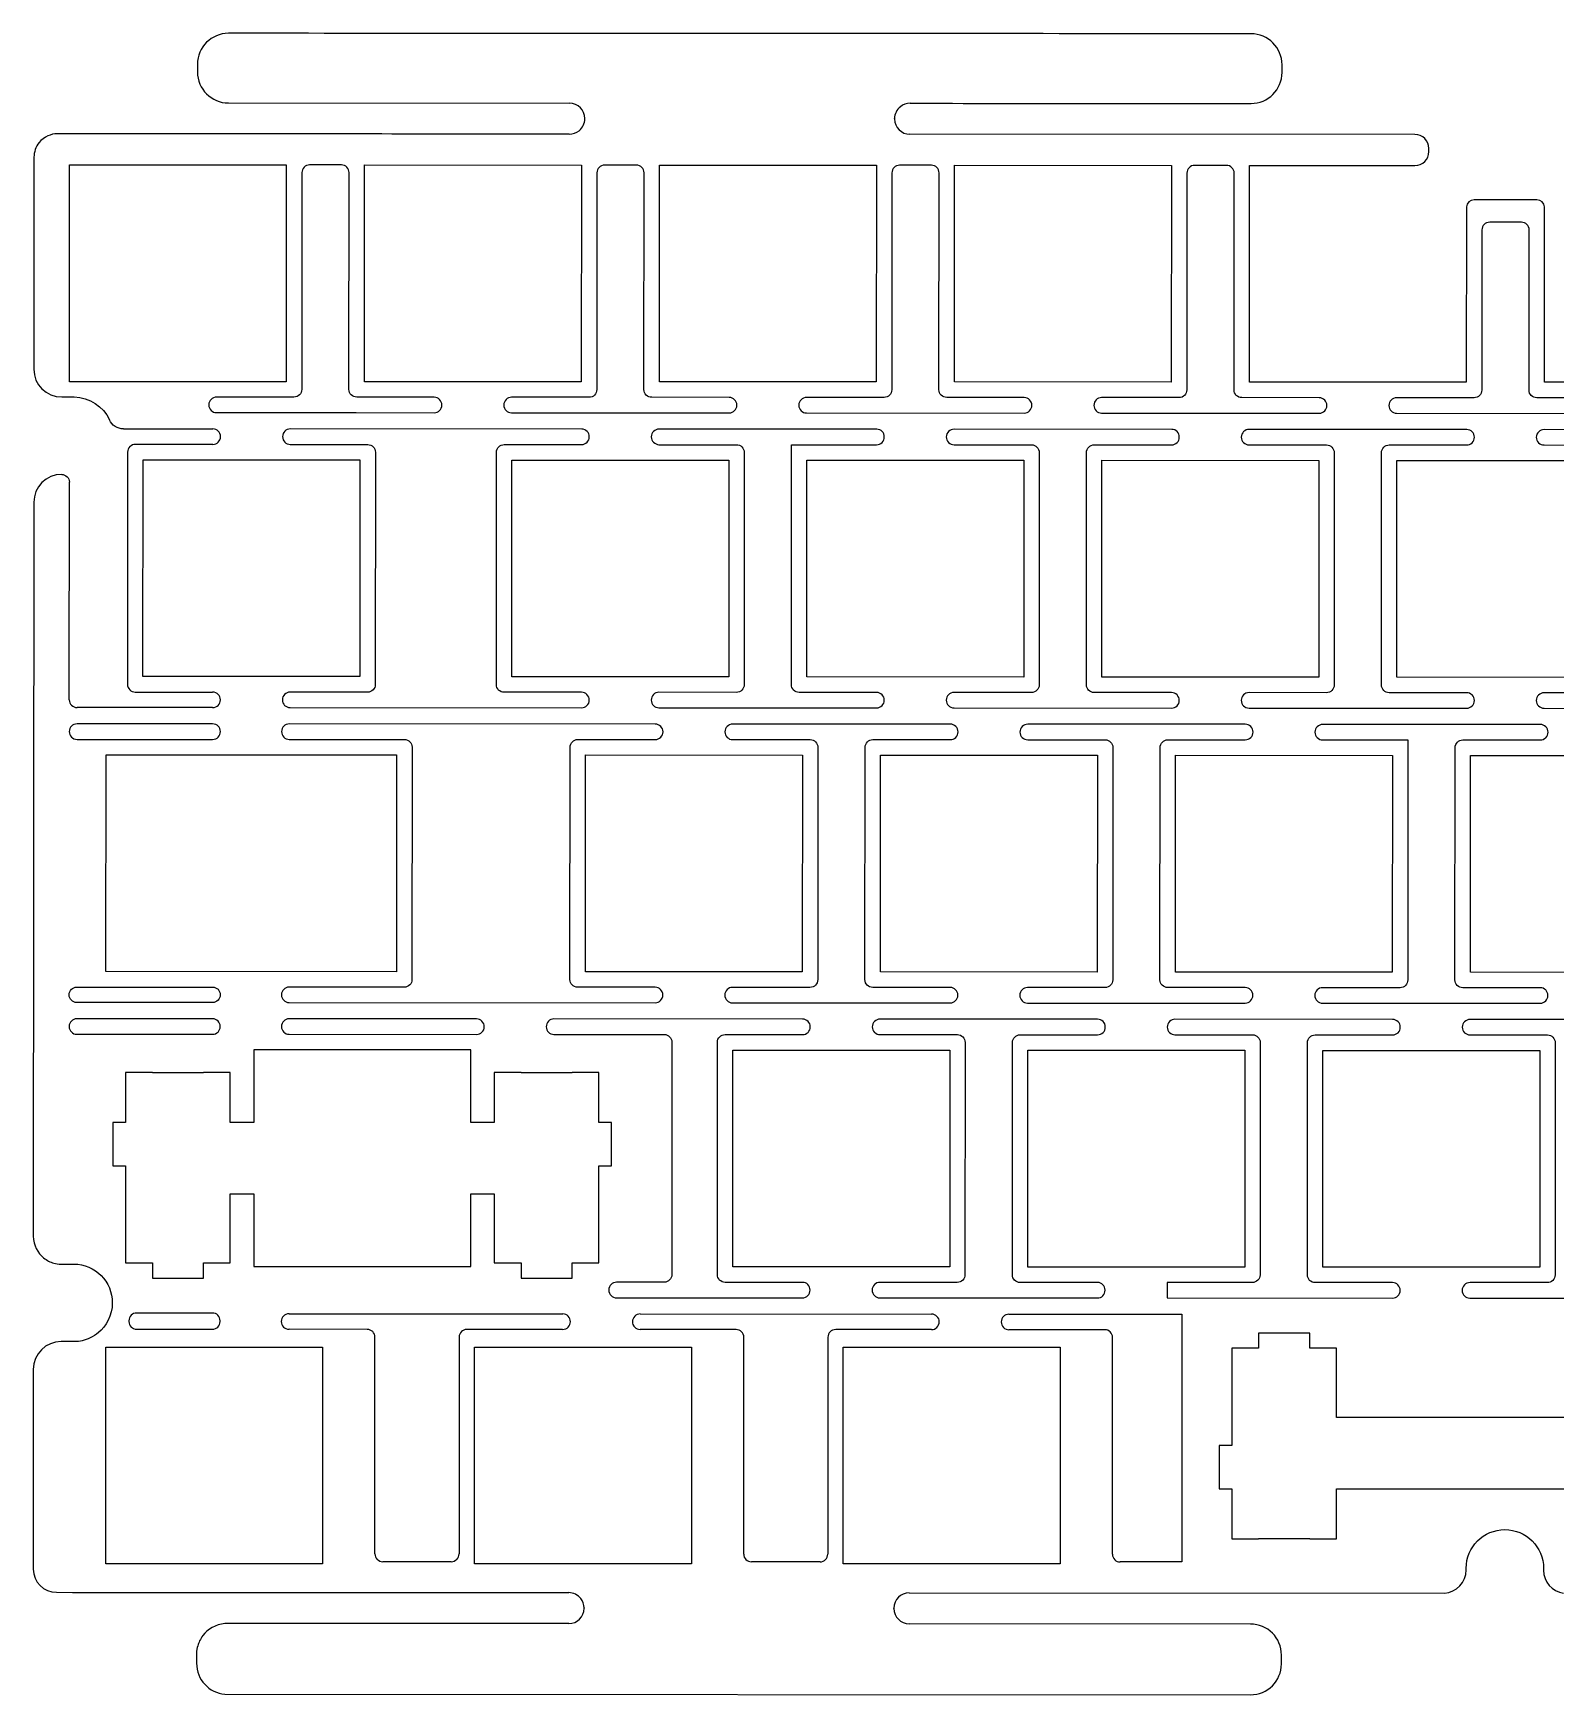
# Model space of a CAD drawing. Header units: millimetres. Extents: x -533 to 933, y 34 to 166.
# Drawn here: x -150 to -51.7, y 59.1 to 166.4 of the extents above; entities that cross this region are included whole.
import ezdxf

# ---------------------------------------------------------------- set-up
doc = ezdxf.new("R2010")
doc.units = ezdxf.units.MM
doc.header["$MEASUREMENT"] = 0
doc.layers.get('0').update_dxf_attribs({"lineweight": 0})

msp = doc.modelspace()

# ---------------------------------------------------------------- linework, layer by layer
at = {"color": 18, "lineweight": 25, "true_color": 0x000000}
for p, q in [((-137.41, 161.93), (-115.39, 161.92)), ((-94.4, 160.9), (-94.4, 160.92)), ((-60.8, 159.89), (-93.41, 159.91)), ((-59.9, 158.79), (-59.9, 158.99)), ((-149.97, 158.44), (-149.98, 144.74)), ((-147.68, 157.93), (-133.68, 157.93)), ((-147.68, 143.93), (-147.68, 157.93)), ((-133.68, 157.93), (-133.68, 143.93)), ((-71.48, 143.9), (-71.47, 157.9)), ((-71.47, 157.9), (-60.8, 157.89)), ((-52.92, 155.67), (-56.97, 155.67)), ((-57.47, 155.22), (-57.48, 143.89)), ((-52.43, 143.89), (-52.42, 155.22)), ((-133.68, 143.93), (-147.68, 143.93)), ((-57.48, 143.89), (-71.48, 143.9)), ((-38.43, 143.88), (-52.43, 143.89)), ((-144.19, 140.88), (-138.42, 140.88)), ((-138.42, 139.88), (-143.42, 139.88)), ((-143.92, 139.38), (-143.93, 124.38)), ((-147.69, 123.38), (-147.68, 137.44)), ((-149.98, 136.14), (-150.01, 88.74)), ((-143.43, 123.88), (-138.43, 123.88)), ((-138.43, 122.88), (-147.19, 122.88)), ((-145.32, 105.83), (-145.31, 119.83)), ((-126.55, 119.82), (-126.56, 105.82)), ((-126.56, 105.82), (-145.32, 105.83)), ((-135.77, 100.78), (-135.77, 96.08)), ((-121.77, 100.78), (-135.77, 100.78)), ((-121.77, 96.08), (-121.77, 100.78)), ((-142.32, 99.31), (-144.05, 99.31)), ((-144.05, 99.31), (-144.05, 96.08)), ((-142.32, 99.31), (-139.02, 99.31)), ((-137.3, 99.31), (-139.02, 99.31)), ((-137.3, 96.08), (-137.3, 99.31)), ((-118.52, 99.31), (-120.25, 99.31)), ((-120.25, 99.31), (-120.25, 96.08)), ((-118.52, 99.31), (-115.22, 99.31)), ((-113.5, 99.31), (-115.22, 99.31)), ((-113.5, 96.08), (-113.5, 99.31)), ((-144.05, 96.08), (-144.87, 96.08)), ((-144.87, 96.08), (-144.87, 93.28)), ((-135.77, 96.08), (-137.3, 96.08)), ((-120.25, 96.08), (-121.77, 96.08)), ((-112.67, 96.08), (-113.5, 96.08)), ((-112.67, 93.28), (-112.67, 96.08)), ((-144.87, 93.28), (-144.05, 93.28)), ((-144.05, 93.28), (-144.05, 87.01)), ((-113.5, 87.01), (-113.5, 93.28)), ((-113.5, 93.28), (-112.67, 93.28)), ((-137.3, 87.01), (-137.3, 91.48)), ((-137.3, 91.48), (-135.77, 91.48)), ((-135.77, 91.48), (-135.77, 86.78)), ((-121.77, 86.78), (-121.77, 91.48)), ((-121.77, 91.48), (-120.25, 91.48)), ((-120.25, 91.48), (-120.25, 87.01)), ((-144.05, 87.01), (-142.32, 87.01)), ((-142.32, 87.01), (-142.32, 86.03)), ((-139.02, 86.03), (-139.02, 87.01)), ((-139.02, 87.01), (-137.3, 87.01)), ((-120.25, 87.01), (-118.52, 87.01)), ((-118.52, 87.01), (-118.52, 86.03)), ((-115.22, 86.03), (-115.22, 87.01)), ((-115.22, 87.01), (-113.5, 87.01)), ((-142.32, 86.03), (-139.02, 86.03)), ((-135.77, 86.78), (-121.77, 86.78)), ((-118.52, 86.03), (-115.22, 86.03)), ((-133.5, 83.73), (-115.82, 83.72)), ((-110.82, 83.72), (-92.01, 83.71)), ((-87.01, 83.7), (-75.84, 83.7)), ((-134, 83.23), (-134, 83.23)), ((-128.45, 82.72), (-133.5, 82.73)), ((-120.57, 82.72), (-122.02, 82.72)), ((-104.63, 82.71), (-108.46, 82.71)), ((-96.76, 82.71), (-98.2, 82.71)), ((-80.82, 82.7), (-84.65, 82.7)), ((-75.84, 83.7), (-75.85, 67.7)), ((-75.84, 83.2), (-75.85, 68.2)), ((-145.33, 81.58), (-131.33, 81.58)), ((-145.33, 67.58), (-145.33, 81.58)), ((-131.33, 81.58), (-131.33, 67.58)), ((-127.95, 68.22), (-127.95, 82.22)), ((-122.52, 82.22), (-122.52, 68.22)), ((-121.52, 81.58), (-107.52, 81.58)), ((-121.52, 67.58), (-121.52, 81.58)), ((-107.52, 81.58), (-107.52, 67.58)), ((-104.14, 68.21), (-104.13, 82.21)), ((-98.7, 82.21), (-98.71, 68.21)), ((-97.71, 81.58), (-83.71, 81.58)), ((-97.71, 67.58), (-97.71, 81.58)), ((-83.71, 81.58), (-83.71, 67.58)), ((-80.33, 68.2), (-80.32, 82.2)), ((-67.58, 82.48), (-70.89, 82.48)), ((-70.89, 82.48), (-70.89, 81.5)), ((-67.58, 81.5), (-67.58, 82.48)), ((-70.89, 81.5), (-72.61, 81.5)), ((-72.61, 81.5), (-72.61, 75.23)), ((-65.86, 81.5), (-67.58, 81.5)), ((-65.86, 77.03), (-65.86, 81.5)), ((-150.01, 80.14), (-150.02, 67.23)), ((-26.24, 77.03), (-65.86, 77.03)), ((-72.61, 75.23), (-73.43, 75.23)), ((-73.43, 75.23), (-73.43, 72.43)), ((-73.43, 72.43), (-72.61, 72.43)), ((-72.61, 72.43), (-72.61, 69.2)), ((-65.86, 69.2), (-65.86, 72.43)), ((-65.86, 72.43), (-26.24, 72.43)), ((-72.61, 69.2), (-70.89, 69.2)), ((-67.58, 69.2), (-70.89, 69.2)), ((-67.58, 69.2), (-65.86, 69.2)), ((-123.02, 67.72), (-127.45, 67.72)), ((-99.21, 67.71), (-103.64, 67.71)), ((-75.85, 67.7), (-79.83, 67.7)), ((-131.33, 67.58), (-145.33, 67.58)), ((-107.52, 67.58), (-121.52, 67.58)), ((-83.71, 67.58), (-97.71, 67.58)), ((-93.45, 65.71), (-58.89, 65.69)), ((-114.44, 64.73), (-114.44, 64.71)), ((-94.44, 64.7), (-94.44, 64.72)), ((-115.43, 63.72), (-137.64, 63.72)), ((-71.42, 63.69), (-93.45, 63.71)), ((-137.64, 59.16), (-71.42, 59.12))]:
    msp.add_line(p, q, dxfattribs=at)
for points in [[(-114.63, 143.92), (-128.63, 143.93), (-128.62, 157.93), (-114.62, 157.92)], [(-109.57, 157.92), (-95.57, 157.91), (-95.58, 143.91), (-109.58, 143.92)], [(-76.52, 157.9), (-76.53, 143.9), (-90.53, 143.91), (-90.52, 157.91)], [(-142.92, 138.88), (-128.92, 138.88), (-128.93, 124.88), (-142.93, 124.88)], [(-119.11, 138.87), (-105.11, 138.86), (-105.11, 124.86), (-119.11, 124.87)], [(-100.06, 124.86), (-100.06, 138.86), (-86.06, 138.85), (-86.06, 124.85)], [(-81.01, 138.85), (-67.01, 138.84), (-67.01, 124.84), (-81.01, 124.85)], [(-61.96, 138.84), (-47.96, 138.83), (-47.96, 124.83), (-61.96, 124.84)], [(-100.36, 105.81), (-114.36, 105.82), (-114.35, 119.82), (-100.35, 119.81)], [(-81.3, 119.8), (-81.31, 105.8), (-95.31, 105.81), (-95.3, 119.81)], [(-62.25, 119.79), (-62.26, 105.79), (-76.26, 105.8), (-76.25, 119.8)], [(-43.2, 119.78), (-43.21, 105.78), (-57.21, 105.79), (-57.2, 119.79)], [(-104.84, 100.76), (-90.84, 100.76), (-90.84, 86.76), (-104.84, 86.76)], [(-71.79, 86.75), (-85.79, 86.75), (-85.79, 100.75), (-71.79, 100.75)], [(-66.74, 86.74), (-66.74, 100.74), (-52.74, 100.74), (-52.74, 86.74)]]:
    msp.add_lwpolyline(points, close=True, dxfattribs=at)
for points, knots in [([(-93.4, 161.91), (-86.06, 161.9), (-78.72, 161.9), (-71.38, 161.9), (-70.28, 161.9), (-69.38, 162.79), (-69.38, 163.9), (-69.38, 164.06), (-69.38, 164.23), (-69.38, 164.4), (-69.38, 165.5), (-70.27, 166.4), (-71.38, 166.4), (-93.39, 166.41), (-115.4, 166.42), (-137.41, 166.43), (-138.51, 166.43), (-139.41, 165.54), (-139.41, 164.43), (-139.41, 164.27), (-139.41, 164.1), (-139.41, 163.93), (-139.41, 162.83), (-138.51, 161.93), (-137.41, 161.93)], [0, 0, 0, 0, 1, 1, 1, 2, 2, 2, 3, 3, 3, 4, 4, 4, 5, 5, 5, 6, 6, 6, 7, 7, 7, 8, 8, 8, 8]), ([(-93.4, 161.91), (-93.63, 161.91), (-93.85, 161.83), (-94.02, 161.69), (-94.25, 161.51), (-94.4, 161.21), (-94.4, 160.92)], [0, 0, 0, 0, 1, 1, 1, 2, 2, 2, 2]), ([(-115.4, 159.92), (-122.71, 159.92), (-130.03, 159.93), (-136.06, 159.93), (-136.72, 159.93), (-137.36, 159.93), (-138.09, 159.93), (-138.18, 159.93), (-138.27, 159.93), (-138.36, 159.93), (-138.48, 159.93), (-138.52, 159.93), (-138.59, 159.93), (-140.22, 159.93), (-142.28, 159.93), (-144.08, 159.93), (-145.17, 159.93), (-146.15, 159.93), (-146.89, 159.93), (-147.2, 159.93), (-147.46, 159.93), (-147.82, 159.93), (-148.02, 159.93), (-148.24, 159.93), (-148.47, 159.94), (-148.84, 159.94), (-149.33, 159.75), (-149.64, 159.38), (-149.86, 159.1), (-149.97, 158.74), (-149.97, 158.44)], [0, 0, 0, 0, 1, 1, 1, 2, 2, 2, 3, 3, 3, 4, 4, 4, 5, 5, 5, 6, 6, 6, 7, 7, 7, 8, 8, 8, 9, 9, 9, 10, 10, 10, 10]), ([(-115.4, 159.92), (-115.17, 159.92), (-114.95, 160), (-114.77, 160.14), (-114.54, 160.32), (-114.4, 160.62), (-114.4, 160.92)], [0, 0, 0, 0, 1, 1, 1, 2, 2, 2, 2]), ([(-129.63, 143.43), (-129.63, 143.15), (-129.4, 142.93), (-129.13, 142.93), (-129.13, 142.93), (-124.13, 142.92), (-124.13, 142.92), (-123.85, 142.92), (-123.63, 142.7), (-123.63, 142.42), (-123.63, 142.15), (-123.85, 141.92), (-124.13, 141.92), (-124.13, 141.92), (-129.17, 141.93), (-129.17, 141.93), (-129.17, 141.93), (-138.18, 141.93), (-138.18, 141.93), (-138.46, 141.93), (-138.68, 142.15), (-138.68, 142.43), (-138.68, 142.43), (-138.68, 142.43), (-138.68, 142.43), (-138.68, 142.71), (-138.45, 142.93), (-138.18, 142.93), (-138.18, 142.93), (-133.18, 142.93), (-133.18, 142.93), (-132.9, 142.93), (-132.68, 143.15), (-132.68, 143.43), (-132.68, 143.43), (-132.67, 157.43), (-132.67, 157.43), (-132.67, 157.7), (-132.45, 157.93), (-132.17, 157.93), (-132.17, 157.93), (-130.12, 157.93), (-130.12, 157.93), (-130.12, 157.93), (-130.12, 157.93), (-130.12, 157.93), (-129.84, 157.93), (-129.62, 157.7), (-129.62, 157.43), (-129.62, 157.43), (-129.63, 143.43), (-129.63, 143.43)], [0, 0, 0, 0, 1, 1, 1, 2, 2, 2, 3, 3, 3, 4, 4, 4, 5, 5, 5, 6, 6, 6, 7, 7, 7, 8, 8, 8, 9, 9, 9, 10, 10, 10, 11, 11, 11, 12, 12, 12, 13, 13, 13, 14, 14, 14, 15, 15, 15, 16, 16, 16, 17, 17, 17, 17]), ([(-110.58, 143.42), (-110.58, 143.14), (-110.35, 142.92), (-110.08, 142.92), (-110.08, 142.92), (-105.08, 142.91), (-105.08, 142.91), (-104.8, 142.91), (-104.58, 142.69), (-104.58, 142.41), (-104.58, 142.14), (-104.8, 141.91), (-105.08, 141.91), (-105.08, 141.91), (-119.13, 141.92), (-119.13, 141.92), (-119.41, 141.92), (-119.63, 142.14), (-119.63, 142.42), (-119.63, 142.7), (-119.4, 142.92), (-119.13, 142.92), (-119.13, 142.92), (-114.13, 142.92), (-114.13, 142.92), (-113.85, 142.92), (-113.63, 143.14), (-113.63, 143.42), (-113.63, 143.42), (-113.62, 157.42), (-113.62, 157.42), (-113.62, 157.69), (-113.4, 157.92), (-113.12, 157.92), (-113.12, 157.92), (-111.07, 157.92), (-111.07, 157.92), (-111.07, 157.92), (-111.07, 157.92), (-111.07, 157.92), (-110.79, 157.92), (-110.57, 157.69), (-110.57, 157.42), (-110.57, 157.42), (-110.58, 143.42), (-110.58, 143.42)], [0, 0, 0, 0, 1, 1, 1, 2, 2, 2, 3, 3, 3, 4, 4, 4, 5, 5, 5, 6, 6, 6, 7, 7, 7, 8, 8, 8, 9, 9, 9, 10, 10, 10, 11, 11, 11, 12, 12, 12, 13, 13, 13, 14, 14, 14, 15, 15, 15, 15]), ([(-91.53, 143.41), (-91.53, 143.13), (-91.3, 142.91), (-91.03, 142.91), (-91.03, 142.91), (-86.03, 142.9), (-86.03, 142.9), (-85.75, 142.9), (-85.53, 142.68), (-85.53, 142.4), (-85.53, 142.13), (-85.75, 141.9), (-86.03, 141.9), (-86.03, 141.9), (-100.08, 141.91), (-100.08, 141.91), (-100.36, 141.91), (-100.58, 142.13), (-100.58, 142.41), (-100.58, 142.69), (-100.35, 142.91), (-100.08, 142.91), (-100.08, 142.91), (-95.08, 142.91), (-95.08, 142.91), (-94.8, 142.91), (-94.58, 143.13), (-94.58, 143.41), (-94.58, 143.41), (-94.57, 157.41), (-94.57, 157.41), (-94.57, 157.68), (-94.35, 157.91), (-94.07, 157.91), (-94.07, 157.91), (-92.02, 157.91), (-92.02, 157.91), (-92.02, 157.91), (-92.02, 157.91), (-92.02, 157.91), (-91.74, 157.91), (-91.52, 157.68), (-91.52, 157.41), (-91.52, 157.41), (-91.53, 143.41), (-91.53, 143.41)], [0, 0, 0, 0, 1, 1, 1, 2, 2, 2, 3, 3, 3, 4, 4, 4, 5, 5, 5, 6, 6, 6, 7, 7, 7, 8, 8, 8, 9, 9, 9, 10, 10, 10, 11, 11, 11, 12, 12, 12, 13, 13, 13, 14, 14, 14, 15, 15, 15, 15]), ([(-72.48, 143.4), (-72.48, 143.12), (-72.25, 142.9), (-71.98, 142.9), (-71.98, 142.9), (-66.98, 142.89), (-66.98, 142.89), (-66.7, 142.89), (-66.48, 142.67), (-66.48, 142.39), (-66.48, 142.12), (-66.7, 141.89), (-66.98, 141.89), (-66.98, 141.89), (-72.03, 141.9), (-72.03, 141.9), (-72.03, 141.9), (-81.03, 141.9), (-81.03, 141.9), (-81.31, 141.9), (-81.53, 142.13), (-81.53, 142.4), (-81.53, 142.4), (-81.53, 142.4), (-81.53, 142.4), (-81.53, 142.68), (-81.3, 142.9), (-81.03, 142.9), (-81.03, 142.9), (-76.03, 142.9), (-76.03, 142.9), (-75.75, 142.9), (-75.53, 143.12), (-75.53, 143.4), (-75.53, 143.4), (-75.52, 157.4), (-75.52, 157.4), (-75.52, 157.67), (-75.3, 157.9), (-75.02, 157.9), (-75.02, 157.9), (-72.97, 157.9), (-72.97, 157.9), (-72.97, 157.9), (-72.97, 157.9), (-72.97, 157.9), (-72.69, 157.9), (-72.47, 157.67), (-72.47, 157.4), (-72.47, 157.4), (-72.48, 143.4), (-72.48, 143.4)], [0, 0, 0, 0, 1, 1, 1, 2, 2, 2, 3, 3, 3, 4, 4, 4, 5, 5, 5, 6, 6, 6, 7, 7, 7, 8, 8, 8, 9, 9, 9, 10, 10, 10, 11, 11, 11, 12, 12, 12, 13, 13, 13, 14, 14, 14, 15, 15, 15, 16, 16, 16, 17, 17, 17, 17]), ([(-53.43, 143.39), (-53.43, 143.11), (-53.2, 142.89), (-52.93, 142.89), (-52.93, 142.89), (-47.93, 142.88), (-47.93, 142.88), (-47.65, 142.88), (-47.43, 142.66), (-47.43, 142.38), (-47.43, 142.11), (-47.65, 141.88), (-47.93, 141.88), (-47.93, 141.88), (-61.98, 141.89), (-61.98, 141.89), (-62.26, 141.89), (-62.48, 142.12), (-62.48, 142.39), (-62.48, 142.67), (-62.25, 142.89), (-61.98, 142.89), (-61.98, 142.89), (-56.98, 142.89), (-56.98, 142.89), (-56.7, 142.89), (-56.48, 143.11), (-56.48, 143.39), (-56.48, 143.39), (-56.47, 153.73), (-56.47, 153.73), (-56.47, 154.01), (-56.25, 154.23), (-55.97, 154.23), (-55.97, 154.23), (-53.92, 154.23), (-53.92, 154.23), (-53.65, 154.23), (-53.42, 154.01), (-53.42, 153.73), (-53.42, 153.73), (-53.43, 143.39), (-53.43, 143.39)], [0, 0, 0, 0, 1, 1, 1, 2, 2, 2, 3, 3, 3, 4, 4, 4, 5, 5, 5, 6, 6, 6, 7, 7, 7, 8, 8, 8, 9, 9, 9, 10, 10, 10, 11, 11, 11, 12, 12, 12, 13, 13, 13, 14, 14, 14, 14]), ([(-149.98, 144.74), (-149.98, 143.74), (-149.17, 142.94), (-148.18, 142.94), (-147.91, 142.94), (-147.64, 142.94), (-147.38, 142.94), (-146.38, 142.93), (-145.5, 142.34), (-145.1, 141.47)], [0, 0, 0, 0, 1, 1, 1, 2, 2, 2, 3, 3, 3, 3]), ([(-144.19, 140.88), (-144.38, 140.88), (-144.57, 140.94), (-144.73, 141.04), (-144.89, 141.15), (-145.02, 141.3), (-145.1, 141.47)], [0, 0, 0, 0, 1, 1, 1, 2, 2, 2, 2]), ([(-138.42, 139.88), (-138.14, 139.88), (-137.92, 140.1), (-137.92, 140.38), (-137.92, 140.66), (-138.14, 140.88), (-138.42, 140.88)], [0, 0, 0, 0, 1, 1, 1, 2, 2, 2, 2]), ([(-128.43, 123.88), (-128.15, 123.87), (-127.93, 124.1), (-127.93, 124.37), (-127.93, 124.37), (-127.92, 139.37), (-127.92, 139.37), (-127.92, 139.65), (-128.14, 139.87), (-128.42, 139.87), (-128.42, 139.87), (-133.42, 139.88), (-133.42, 139.88), (-133.42, 139.88), (-133.42, 139.88), (-133.42, 139.88), (-133.69, 139.88), (-133.92, 140.1), (-133.92, 140.38), (-133.92, 140.65), (-133.69, 140.88), (-133.42, 140.88), (-133.42, 140.88), (-114.6, 140.87), (-114.6, 140.87), (-114.33, 140.87), (-114.1, 140.64), (-114.11, 140.37), (-114.11, 140.09), (-114.33, 139.87), (-114.61, 139.87), (-114.61, 139.87), (-119.6, 139.87), (-119.6, 139.87), (-119.88, 139.87), (-120.11, 139.65), (-120.11, 139.37), (-120.11, 139.37), (-120.11, 124.37), (-120.11, 124.37), (-120.11, 124.09), (-119.89, 123.87), (-119.61, 123.87), (-119.61, 123.87), (-114.61, 123.87), (-114.61, 123.87), (-114.34, 123.87), (-114.11, 123.64), (-114.11, 123.37), (-114.11, 123.09), (-114.34, 122.87), (-114.61, 122.87), (-114.61, 122.87), (-133.43, 122.88), (-133.43, 122.88), (-133.7, 122.88), (-133.93, 123.1), (-133.93, 123.38), (-133.93, 123.65), (-133.7, 123.88), (-133.43, 123.88), (-133.43, 123.88), (-128.43, 123.88), (-128.43, 123.88)], [0, 0, 0, 0, 1, 1, 1, 2, 2, 2, 3, 3, 3, 4, 4, 4, 5, 5, 5, 6, 6, 6, 7, 7, 7, 8, 8, 8, 9, 9, 9, 10, 10, 10, 11, 11, 11, 12, 12, 12, 13, 13, 13, 14, 14, 14, 15, 15, 15, 16, 16, 16, 17, 17, 17, 18, 18, 18, 19, 19, 19, 20, 20, 20, 21, 21, 21, 21]), ([(-104.61, 123.86), (-104.34, 123.86), (-104.11, 124.09), (-104.11, 124.36), (-104.11, 124.36), (-104.11, 139.36), (-104.11, 139.36), (-104.11, 139.64), (-104.33, 139.86), (-104.61, 139.86), (-104.61, 139.86), (-109.61, 139.86), (-109.61, 139.86), (-109.88, 139.87), (-110.11, 140.09), (-110.11, 140.37), (-110.1, 140.64), (-109.88, 140.87), (-109.6, 140.86), (-109.6, 140.86), (-95.55, 140.86), (-95.55, 140.86), (-95.55, 140.86), (-95.55, 140.86), (-95.55, 140.86), (-95.28, 140.86), (-95.05, 140.63), (-95.06, 140.36), (-95.06, 140.08), (-95.28, 139.86), (-95.56, 139.86), (-95.56, 139.86), (-101.05, 139.86), (-101.05, 139.86), (-101.05, 139.86), (-101.06, 124.36), (-101.06, 124.36), (-101.06, 124.09), (-100.84, 123.86), (-100.56, 123.86), (-100.56, 123.86), (-95.56, 123.86), (-95.56, 123.86), (-95.29, 123.86), (-95.06, 123.63), (-95.06, 123.36), (-95.06, 123.08), (-95.29, 122.86), (-95.56, 122.86), (-95.56, 122.86), (-109.61, 122.87), (-109.61, 122.87), (-109.89, 122.87), (-110.11, 123.09), (-110.11, 123.37), (-110.11, 123.64), (-109.89, 123.87), (-109.61, 123.87), (-109.61, 123.87), (-104.61, 123.86), (-104.61, 123.86)], [0, 0, 0, 0, 1, 1, 1, 2, 2, 2, 3, 3, 3, 4, 4, 4, 5, 5, 5, 6, 6, 6, 7, 7, 7, 8, 8, 8, 9, 9, 9, 10, 10, 10, 11, 11, 11, 12, 12, 12, 13, 13, 13, 14, 14, 14, 15, 15, 15, 16, 16, 16, 17, 17, 17, 18, 18, 18, 19, 19, 19, 20, 20, 20, 20]), ([(-82.01, 124.35), (-82.01, 124.08), (-81.79, 123.85), (-81.51, 123.85), (-81.51, 123.85), (-76.51, 123.85), (-76.51, 123.85), (-76.24, 123.85), (-76.01, 123.62), (-76.01, 123.35), (-76.01, 123.07), (-76.24, 122.85), (-76.51, 122.85), (-76.51, 122.85), (-90.56, 122.86), (-90.56, 122.86), (-90.56, 122.86), (-90.56, 122.86), (-90.56, 122.86), (-90.84, 122.86), (-91.06, 123.08), (-91.06, 123.36), (-91.06, 123.63), (-90.84, 123.86), (-90.56, 123.86), (-90.56, 123.86), (-85.56, 123.85), (-85.56, 123.85), (-85.29, 123.85), (-85.06, 124.08), (-85.06, 124.35), (-85.06, 124.35), (-85.06, 139.35), (-85.06, 139.35), (-85.06, 139.63), (-85.28, 139.85), (-85.56, 139.85), (-85.56, 139.85), (-90.56, 139.86), (-90.56, 139.86), (-90.56, 139.86), (-90.56, 139.86), (-90.56, 139.86), (-90.83, 139.86), (-91.06, 140.08), (-91.06, 140.36), (-91.05, 140.63), (-90.83, 140.86), (-90.55, 140.86), (-90.55, 140.86), (-76.5, 140.85), (-76.5, 140.85), (-76.23, 140.85), (-76, 140.62), (-76.01, 140.35), (-76.01, 140.07), (-76.23, 139.85), (-76.51, 139.85), (-76.51, 139.85), (-81.5, 139.85), (-81.5, 139.85), (-81.78, 139.85), (-82.01, 139.63), (-82.01, 139.35), (-82.01, 139.35), (-82.01, 124.35), (-82.01, 124.35)], [0, 0, 0, 0, 1, 1, 1, 2, 2, 2, 3, 3, 3, 4, 4, 4, 5, 5, 5, 6, 6, 6, 7, 7, 7, 8, 8, 8, 9, 9, 9, 10, 10, 10, 11, 11, 11, 12, 12, 12, 13, 13, 13, 14, 14, 14, 15, 15, 15, 16, 16, 16, 17, 17, 17, 18, 18, 18, 19, 19, 19, 20, 20, 20, 21, 21, 21, 22, 22, 22, 22]), ([(-66.51, 123.84), (-66.24, 123.84), (-66.01, 124.07), (-66.01, 124.34), (-66.01, 124.34), (-66.01, 139.34), (-66.01, 139.34), (-66.01, 139.62), (-66.23, 139.84), (-66.51, 139.84), (-66.51, 139.84), (-71.51, 139.85), (-71.51, 139.85), (-71.78, 139.85), (-72.01, 140.07), (-72.01, 140.35), (-72, 140.62), (-71.78, 140.85), (-71.5, 140.85), (-71.5, 140.85), (-57.45, 140.84), (-57.45, 140.84), (-57.18, 140.84), (-56.95, 140.61), (-56.96, 140.34), (-56.96, 140.06), (-57.18, 139.84), (-57.46, 139.84), (-57.46, 139.84), (-62.45, 139.84), (-62.45, 139.84), (-62.73, 139.84), (-62.96, 139.62), (-62.96, 139.34), (-62.96, 139.34), (-62.96, 124.34), (-62.96, 124.34), (-62.96, 124.07), (-62.74, 123.84), (-62.46, 123.84), (-62.46, 123.84), (-57.46, 123.84), (-57.46, 123.84), (-57.19, 123.84), (-56.96, 123.62), (-56.96, 123.34), (-56.96, 123.06), (-57.19, 122.84), (-57.46, 122.84), (-57.46, 122.84), (-71.51, 122.85), (-71.51, 122.85), (-71.79, 122.85), (-72.01, 123.07), (-72.01, 123.35), (-72.01, 123.62), (-71.79, 123.85), (-71.51, 123.85), (-71.51, 123.85), (-66.51, 123.84), (-66.51, 123.84)], [0, 0, 0, 0, 1, 1, 1, 2, 2, 2, 3, 3, 3, 4, 4, 4, 5, 5, 5, 6, 6, 6, 7, 7, 7, 8, 8, 8, 9, 9, 9, 10, 10, 10, 11, 11, 11, 12, 12, 12, 13, 13, 13, 14, 14, 14, 15, 15, 15, 16, 16, 16, 17, 17, 17, 18, 18, 18, 19, 19, 19, 20, 20, 20, 20]), ([(-43.4, 139.83), (-43.68, 139.83), (-43.9, 139.61), (-43.9, 139.33), (-43.9, 139.33), (-43.91, 124.33), (-43.91, 124.33), (-43.91, 124.06), (-43.69, 123.83), (-43.41, 123.83), (-43.41, 123.83), (-38.41, 123.83), (-38.41, 123.83), (-38.41, 123.83), (-38.41, 123.83), (-38.41, 123.83), (-38.14, 123.83), (-37.91, 123.61), (-37.91, 123.33), (-37.91, 123.05), (-38.14, 122.83), (-38.41, 122.83), (-38.41, 122.83), (-52.46, 122.84), (-52.46, 122.84), (-52.74, 122.84), (-52.96, 123.06), (-52.96, 123.34), (-52.96, 123.61), (-52.74, 123.84), (-52.46, 123.84), (-52.46, 123.84), (-47.46, 123.83), (-47.46, 123.83), (-47.19, 123.83), (-46.96, 124.06), (-46.96, 124.33), (-46.96, 124.33), (-46.96, 139.33), (-46.96, 139.33), (-46.96, 139.61), (-47.18, 139.83), (-47.46, 139.83), (-47.46, 139.83), (-52.46, 139.84), (-52.46, 139.84), (-52.73, 139.84), (-52.96, 140.06), (-52.96, 140.34), (-52.95, 140.61), (-52.73, 140.84), (-52.45, 140.84), (-52.45, 140.84), (-38.4, 140.83), (-38.4, 140.83), (-38.13, 140.83), (-37.9, 140.61), (-37.9, 140.33), (-37.91, 140.05), (-38.13, 139.83), (-38.41, 139.83), (-38.41, 139.83), (-43.4, 139.83), (-43.4, 139.83)], [0, 0, 0, 0, 1, 1, 1, 2, 2, 2, 3, 3, 3, 4, 4, 4, 5, 5, 5, 6, 6, 6, 7, 7, 7, 8, 8, 8, 9, 9, 9, 10, 10, 10, 11, 11, 11, 12, 12, 12, 13, 13, 13, 14, 14, 14, 15, 15, 15, 16, 16, 16, 17, 17, 17, 18, 18, 18, 19, 19, 19, 20, 20, 20, 21, 21, 21, 21]), ([(-148.18, 137.94), (-148.05, 137.94), (-147.92, 137.88), (-147.83, 137.79), (-147.74, 137.7), (-147.68, 137.57), (-147.68, 137.44)], [0, 0, 0, 0, 1, 1, 1, 2, 2, 2, 2]), ([(-138.43, 122.88), (-138.15, 122.88), (-137.93, 123.1), (-137.93, 123.38), (-137.93, 123.66), (-138.15, 123.88), (-138.43, 123.88)], [0, 0, 0, 0, 1, 1, 1, 2, 2, 2, 2]), ([(-147.19, 121.83), (-147.19, 121.83), (-138.43, 121.83), (-138.43, 121.83), (-138.15, 121.83), (-137.93, 121.61), (-137.93, 121.33), (-137.93, 121.05), (-138.15, 120.83), (-138.43, 120.83), (-138.43, 120.83), (-147.19, 120.83), (-147.19, 120.83), (-147.47, 120.83), (-147.69, 121.06), (-147.69, 121.33), (-147.69, 121.61), (-147.47, 121.83), (-147.19, 121.83)], [0, 0, 0, 0, 1, 1, 1, 2, 2, 2, 3, 3, 3, 4, 4, 4, 5, 5, 5, 6, 6, 6, 6]), ([(-126.06, 104.82), (-125.78, 104.82), (-125.56, 105.05), (-125.56, 105.32), (-125.56, 105.32), (-125.55, 120.32), (-125.55, 120.32), (-125.55, 120.6), (-125.78, 120.82), (-126.05, 120.82), (-126.05, 120.82), (-130.85, 120.83), (-130.85, 120.83), (-130.85, 120.83), (-133.48, 120.83), (-133.48, 120.83), (-133.76, 120.83), (-133.98, 121.05), (-133.98, 121.33), (-133.98, 121.6), (-133.76, 121.83), (-133.48, 121.83), (-133.48, 121.83), (-109.85, 121.82), (-109.85, 121.82), (-109.58, 121.81), (-109.35, 121.59), (-109.35, 121.31), (-109.35, 121.04), (-109.58, 120.81), (-109.85, 120.82), (-109.85, 120.82), (-114.35, 120.82), (-114.35, 120.82), (-114.35, 120.82), (-114.85, 120.82), (-114.85, 120.82), (-115.13, 120.82), (-115.35, 120.59), (-115.35, 120.32), (-115.35, 120.32), (-115.35, 119.82), (-115.35, 119.82), (-115.35, 119.82), (-115.36, 105.82), (-115.36, 105.82), (-115.36, 105.82), (-115.36, 105.32), (-115.36, 105.32), (-115.36, 105.04), (-115.14, 104.82), (-114.86, 104.82), (-114.86, 104.82), (-109.86, 104.82), (-109.86, 104.82), (-109.86, 104.82), (-109.86, 104.82), (-109.86, 104.82), (-109.58, 104.82), (-109.36, 104.59), (-109.36, 104.32), (-109.36, 104.04), (-109.58, 103.82), (-109.86, 103.82), (-109.86, 103.82), (-133.49, 103.83), (-133.49, 103.83), (-133.77, 103.83), (-133.99, 104.05), (-133.99, 104.33), (-133.99, 104.33), (-133.99, 104.33), (-133.99, 104.33), (-133.99, 104.6), (-133.77, 104.83), (-133.49, 104.83), (-133.49, 104.83), (-126.06, 104.82), (-126.06, 104.82)], [0, 0, 0, 0, 1, 1, 1, 2, 2, 2, 3, 3, 3, 4, 4, 4, 5, 5, 5, 6, 6, 6, 7, 7, 7, 8, 8, 8, 9, 9, 9, 10, 10, 10, 11, 11, 11, 12, 12, 12, 13, 13, 13, 14, 14, 14, 15, 15, 15, 16, 16, 16, 17, 17, 17, 18, 18, 18, 19, 19, 19, 20, 20, 20, 21, 21, 21, 22, 22, 22, 23, 23, 23, 24, 24, 24, 25, 25, 25, 26, 26, 26, 26]), ([(-96.31, 105.31), (-96.31, 105.03), (-96.09, 104.81), (-95.81, 104.81), (-95.81, 104.81), (-90.81, 104.81), (-90.81, 104.81), (-90.53, 104.81), (-90.31, 104.58), (-90.31, 104.31), (-90.31, 104.03), (-90.53, 103.81), (-90.81, 103.81), (-90.81, 103.81), (-104.86, 103.81), (-104.86, 103.81), (-105.14, 103.81), (-105.36, 104.04), (-105.36, 104.31), (-105.36, 104.59), (-105.14, 104.81), (-104.86, 104.81), (-104.86, 104.81), (-99.86, 104.81), (-99.86, 104.81), (-99.58, 104.81), (-99.36, 105.03), (-99.36, 105.31), (-99.36, 105.31), (-99.35, 120.31), (-99.35, 120.31), (-99.35, 120.59), (-99.58, 120.81), (-99.85, 120.81), (-99.85, 120.81), (-104.85, 120.81), (-104.85, 120.81), (-104.85, 120.81), (-104.85, 120.81), (-104.85, 120.81), (-105.13, 120.81), (-105.35, 121.04), (-105.35, 121.31), (-105.35, 121.59), (-105.13, 121.81), (-104.85, 121.81), (-104.85, 121.81), (-90.8, 121.81), (-90.8, 121.81), (-90.53, 121.81), (-90.3, 121.58), (-90.3, 121.31), (-90.3, 121.03), (-90.53, 120.81), (-90.8, 120.81), (-90.8, 120.81), (-95.8, 120.81), (-95.8, 120.81), (-96.08, 120.81), (-96.3, 120.58), (-96.3, 120.31), (-96.3, 120.31), (-96.31, 105.31), (-96.31, 105.31)], [0, 0, 0, 0, 1, 1, 1, 2, 2, 2, 3, 3, 3, 4, 4, 4, 5, 5, 5, 6, 6, 6, 7, 7, 7, 8, 8, 8, 9, 9, 9, 10, 10, 10, 11, 11, 11, 12, 12, 12, 13, 13, 13, 14, 14, 14, 15, 15, 15, 16, 16, 16, 17, 17, 17, 18, 18, 18, 19, 19, 19, 20, 20, 20, 21, 21, 21, 21]), ([(-77.26, 105.3), (-77.26, 105.02), (-77.04, 104.8), (-76.76, 104.8), (-76.76, 104.8), (-71.76, 104.8), (-71.76, 104.8), (-71.48, 104.8), (-71.26, 104.57), (-71.26, 104.3), (-71.26, 104.02), (-71.48, 103.8), (-71.76, 103.8), (-71.76, 103.8), (-85.81, 103.8), (-85.81, 103.8), (-86.09, 103.8), (-86.31, 104.03), (-86.31, 104.3), (-86.31, 104.58), (-86.09, 104.8), (-85.81, 104.8), (-85.81, 104.8), (-80.81, 104.8), (-80.81, 104.8), (-80.53, 104.8), (-80.31, 105.02), (-80.31, 105.3), (-80.31, 105.3), (-80.3, 120.3), (-80.3, 120.3), (-80.3, 120.58), (-80.53, 120.8), (-80.8, 120.8), (-80.8, 120.8), (-85.8, 120.8), (-85.8, 120.8), (-86.08, 120.8), (-86.3, 121.03), (-86.3, 121.3), (-86.3, 121.58), (-86.08, 121.8), (-85.8, 121.8), (-85.8, 121.8), (-71.75, 121.8), (-71.75, 121.8), (-71.48, 121.8), (-71.25, 121.57), (-71.25, 121.3), (-71.25, 121.02), (-71.48, 120.8), (-71.75, 120.8), (-71.75, 120.8), (-76.75, 120.8), (-76.75, 120.8), (-77.03, 120.8), (-77.25, 120.57), (-77.25, 120.3), (-77.25, 120.3), (-77.26, 105.3), (-77.26, 105.3)], [0, 0, 0, 0, 1, 1, 1, 2, 2, 2, 3, 3, 3, 4, 4, 4, 5, 5, 5, 6, 6, 6, 7, 7, 7, 8, 8, 8, 9, 9, 9, 10, 10, 10, 11, 11, 11, 12, 12, 12, 13, 13, 13, 14, 14, 14, 15, 15, 15, 16, 16, 16, 17, 17, 17, 18, 18, 18, 19, 19, 19, 20, 20, 20, 20]), ([(-57.7, 120.79), (-57.98, 120.79), (-58.2, 120.57), (-58.2, 120.29), (-58.2, 120.29), (-58.21, 105.29), (-58.21, 105.29), (-58.21, 105.01), (-57.99, 104.79), (-57.71, 104.79), (-57.71, 104.79), (-52.71, 104.79), (-52.71, 104.79), (-52.43, 104.79), (-52.21, 104.56), (-52.21, 104.29), (-52.21, 104.01), (-52.43, 103.79), (-52.71, 103.79), (-52.71, 103.79), (-66.76, 103.79), (-66.76, 103.79), (-67.04, 103.79), (-67.26, 104.02), (-67.26, 104.29), (-67.26, 104.57), (-67.04, 104.79), (-66.76, 104.79), (-66.76, 104.79), (-61.76, 104.79), (-61.76, 104.79), (-61.48, 104.79), (-61.26, 105.02), (-61.26, 105.29), (-61.26, 105.29), (-61.25, 120.79), (-61.25, 120.79), (-61.25, 120.79), (-66.75, 120.79), (-66.75, 120.79), (-67.03, 120.79), (-67.25, 121.02), (-67.25, 121.29), (-67.25, 121.57), (-67.03, 121.79), (-66.75, 121.79), (-66.75, 121.79), (-52.7, 121.79), (-52.7, 121.79), (-52.43, 121.79), (-52.2, 121.56), (-52.2, 121.29), (-52.2, 121.01), (-52.43, 120.79), (-52.7, 120.79), (-52.7, 120.79), (-57.7, 120.79), (-57.7, 120.79)], [0, 0, 0, 0, 1, 1, 1, 2, 2, 2, 3, 3, 3, 4, 4, 4, 5, 5, 5, 6, 6, 6, 7, 7, 7, 8, 8, 8, 9, 9, 9, 10, 10, 10, 11, 11, 11, 12, 12, 12, 13, 13, 13, 14, 14, 14, 15, 15, 15, 16, 16, 16, 17, 17, 17, 18, 18, 18, 19, 19, 19, 19]), ([(-145.31, 119.83), (-143.4, 119.83), (-141.5, 119.83), (-139.6, 119.83), (-139.59, 119.83), (-139.58, 119.83), (-139.57, 119.83), (-139.57, 119.83), (-139.56, 119.83), (-139.55, 119.83), (-135.55, 119.83), (-131.55, 119.83), (-127.55, 119.82), (-127.22, 119.82), (-126.88, 119.82), (-126.55, 119.82)], [0, 0, 0, 0, 1, 1, 1, 2, 2, 2, 3, 3, 3, 4, 4, 4, 5, 5, 5, 5]), ([(-147.2, 104.83), (-147.47, 104.83), (-147.7, 104.61), (-147.7, 104.33), (-147.7, 104.06), (-147.47, 103.83), (-147.2, 103.83), (-147.2, 103.83), (-138.44, 103.83), (-138.44, 103.83), (-138.16, 103.83), (-137.94, 104.05), (-137.94, 104.33), (-137.94, 104.61), (-138.16, 104.83), (-138.44, 104.83), (-138.44, 104.83), (-147.2, 104.83), (-147.2, 104.83)], [0, 0, 0, 0, 1, 1, 1, 2, 2, 2, 3, 3, 3, 4, 4, 4, 5, 5, 5, 6, 6, 6, 6]), ([(-147.2, 102.78), (-147.2, 102.78), (-138.44, 102.78), (-138.44, 102.78), (-138.16, 102.78), (-137.94, 102.56), (-137.94, 102.28), (-137.94, 102), (-138.16, 101.78), (-138.44, 101.78), (-138.44, 101.78), (-147.2, 101.78), (-147.2, 101.78), (-147.48, 101.78), (-147.7, 102.01), (-147.7, 102.28), (-147.7, 102.56), (-147.47, 102.78), (-147.2, 102.78)], [0, 0, 0, 0, 1, 1, 1, 2, 2, 2, 3, 3, 3, 4, 4, 4, 5, 5, 5, 6, 6, 6, 6]), ([(-121.39, 101.77), (-121.39, 101.77), (-133.49, 101.78), (-133.49, 101.78), (-133.77, 101.78), (-133.99, 102), (-133.99, 102.28), (-133.99, 102.55), (-133.77, 102.78), (-133.49, 102.78), (-133.49, 102.78), (-121.39, 102.77), (-121.39, 102.77), (-121.12, 102.77), (-120.89, 102.55), (-120.89, 102.27), (-120.89, 101.99), (-121.12, 101.77), (-121.39, 101.77)], [0, 0, 0, 0, 1, 1, 1, 2, 2, 2, 3, 3, 3, 4, 4, 4, 5, 5, 5, 6, 6, 6, 6]), ([(-109.28, 85.77), (-109, 85.77), (-108.78, 85.99), (-108.78, 86.27), (-108.78, 86.27), (-108.78, 101.27), (-108.78, 101.27), (-108.78, 101.55), (-109, 101.77), (-109.28, 101.77), (-109.28, 101.77), (-116.39, 101.77), (-116.39, 101.77), (-116.39, 101.77), (-116.39, 101.77), (-116.39, 101.77), (-116.67, 101.77), (-116.89, 101.99), (-116.89, 102.27), (-116.89, 102.55), (-116.67, 102.77), (-116.39, 102.77), (-116.39, 102.77), (-100.34, 102.76), (-100.34, 102.76), (-100.06, 102.76), (-99.84, 102.54), (-99.84, 102.26), (-99.84, 101.98), (-100.06, 101.76), (-100.34, 101.76), (-100.34, 101.76), (-105.34, 101.76), (-105.34, 101.76), (-105.61, 101.76), (-105.84, 101.54), (-105.84, 101.26), (-105.84, 101.26), (-105.84, 86.26), (-105.84, 86.26), (-105.84, 85.99), (-105.62, 85.76), (-105.34, 85.76), (-105.34, 85.76), (-100.34, 85.76), (-100.34, 85.76), (-100.07, 85.76), (-99.85, 85.54), (-99.85, 85.26), (-99.85, 84.98), (-100.07, 84.76), (-100.35, 84.76), (-100.35, 84.76), (-112.3, 84.77), (-112.3, 84.77), (-112.3, 84.77), (-112.3, 84.76), (-112.3, 84.76), (-112.3, 84.76), (-112.35, 84.76), (-112.35, 84.76), (-112.62, 84.76), (-112.85, 84.99), (-112.85, 85.26), (-112.85, 85.26), (-112.85, 85.27), (-112.85, 85.27), (-112.85, 85.54), (-112.62, 85.77), (-112.35, 85.77), (-112.35, 85.77), (-109.28, 85.77), (-109.28, 85.77)], [0, 0, 0, 0, 1, 1, 1, 2, 2, 2, 3, 3, 3, 4, 4, 4, 5, 5, 5, 6, 6, 6, 7, 7, 7, 8, 8, 8, 9, 9, 9, 10, 10, 10, 11, 11, 11, 12, 12, 12, 13, 13, 13, 14, 14, 14, 15, 15, 15, 16, 16, 16, 17, 17, 17, 18, 18, 18, 19, 19, 19, 20, 20, 20, 21, 21, 21, 22, 22, 22, 23, 23, 23, 24, 24, 24, 24]), ([(-89.84, 101.25), (-89.84, 101.53), (-90.06, 101.75), (-90.34, 101.76), (-90.34, 101.76), (-95.34, 101.76), (-95.34, 101.76), (-95.61, 101.76), (-95.84, 101.98), (-95.84, 102.26), (-95.84, 102.53), (-95.61, 102.76), (-95.34, 102.76), (-95.34, 102.76), (-81.29, 102.75), (-81.29, 102.75), (-81.29, 102.75), (-81.29, 102.75), (-81.29, 102.75), (-81.01, 102.75), (-80.79, 102.53), (-80.79, 102.25), (-80.79, 101.97), (-81.01, 101.75), (-81.29, 101.75), (-81.29, 101.75), (-86.29, 101.75), (-86.29, 101.75), (-86.56, 101.75), (-86.79, 101.53), (-86.79, 101.25), (-86.79, 101.25), (-86.79, 86.25), (-86.79, 86.25), (-86.79, 85.98), (-86.57, 85.75), (-86.29, 85.75), (-86.29, 85.75), (-81.29, 85.75), (-81.29, 85.75), (-81.02, 85.75), (-80.8, 85.53), (-80.8, 85.25), (-80.8, 84.97), (-81.02, 84.75), (-81.3, 84.75), (-81.3, 84.75), (-95.35, 84.76), (-95.35, 84.76), (-95.62, 84.76), (-95.85, 84.98), (-95.85, 85.26), (-95.85, 85.53), (-95.62, 85.76), (-95.34, 85.76), (-95.34, 85.76), (-90.35, 85.76), (-90.35, 85.76), (-90.07, 85.76), (-89.85, 85.98), (-89.85, 86.26), (-89.85, 86.26), (-89.84, 101.25), (-89.84, 101.25)], [0, 0, 0, 0, 1, 1, 1, 2, 2, 2, 3, 3, 3, 4, 4, 4, 5, 5, 5, 6, 6, 6, 7, 7, 7, 8, 8, 8, 9, 9, 9, 10, 10, 10, 11, 11, 11, 12, 12, 12, 13, 13, 13, 14, 14, 14, 15, 15, 15, 16, 16, 16, 17, 17, 17, 18, 18, 18, 19, 19, 19, 20, 20, 20, 21, 21, 21, 21]), ([(-67.24, 101.74), (-67.51, 101.74), (-67.74, 101.52), (-67.74, 101.24), (-67.74, 101.24), (-67.74, 86.24), (-67.74, 86.24), (-67.74, 85.97), (-67.52, 85.74), (-67.24, 85.74), (-67.24, 85.74), (-62.24, 85.74), (-62.24, 85.74), (-61.97, 85.74), (-61.75, 85.52), (-61.75, 85.24), (-61.75, 84.97), (-61.97, 84.74), (-62.25, 84.74), (-62.25, 84.74), (-76.8, 84.75), (-76.8, 84.75), (-76.8, 84.75), (-76.79, 85.75), (-76.79, 85.75), (-76.79, 85.75), (-71.3, 85.75), (-71.3, 85.75), (-71.02, 85.75), (-70.8, 85.97), (-70.8, 86.25), (-70.8, 86.25), (-70.79, 101.25), (-70.79, 101.25), (-70.79, 101.52), (-71.01, 101.75), (-71.29, 101.75), (-71.29, 101.75), (-76.29, 101.75), (-76.29, 101.75), (-76.56, 101.75), (-76.79, 101.97), (-76.79, 102.25), (-76.79, 102.52), (-76.56, 102.75), (-76.29, 102.75), (-76.29, 102.75), (-62.24, 102.74), (-62.24, 102.74), (-61.96, 102.74), (-61.74, 102.52), (-61.74, 102.24), (-61.74, 101.96), (-61.96, 101.74), (-62.24, 101.74), (-62.24, 101.74), (-67.24, 101.74), (-67.24, 101.74)], [0, 0, 0, 0, 1, 1, 1, 2, 2, 2, 3, 3, 3, 4, 4, 4, 5, 5, 5, 6, 6, 6, 7, 7, 7, 8, 8, 8, 9, 9, 9, 10, 10, 10, 11, 11, 11, 12, 12, 12, 13, 13, 13, 14, 14, 14, 15, 15, 15, 16, 16, 16, 17, 17, 17, 18, 18, 18, 19, 19, 19, 19]), ([(-48.69, 86.23), (-48.69, 85.96), (-48.47, 85.73), (-48.19, 85.73), (-48.19, 85.73), (-43.19, 85.73), (-43.19, 85.73), (-42.92, 85.73), (-42.7, 85.51), (-42.7, 85.23), (-42.7, 84.96), (-42.92, 84.73), (-43.2, 84.73), (-43.2, 84.73), (-57.25, 84.74), (-57.25, 84.74), (-57.52, 84.74), (-57.75, 84.96), (-57.75, 85.24), (-57.75, 85.52), (-57.52, 85.74), (-57.24, 85.74), (-57.24, 85.74), (-52.25, 85.74), (-52.25, 85.74), (-51.97, 85.74), (-51.75, 85.96), (-51.75, 86.24), (-51.75, 86.24), (-51.74, 101.24), (-51.74, 101.24), (-51.74, 101.51), (-51.96, 101.74), (-52.24, 101.74), (-52.24, 101.74), (-57.24, 101.74), (-57.24, 101.74), (-57.51, 101.74), (-57.74, 101.96), (-57.74, 102.24), (-57.74, 102.51), (-57.51, 102.74), (-57.24, 102.74), (-57.24, 102.74), (-43.19, 102.73), (-43.19, 102.73), (-42.91, 102.73), (-42.69, 102.51), (-42.69, 102.23), (-42.69, 101.96), (-42.91, 101.73), (-43.19, 101.73), (-43.19, 101.73), (-48.19, 101.73), (-48.19, 101.73), (-48.46, 101.73), (-48.69, 101.51), (-48.69, 101.23), (-48.69, 101.23), (-48.69, 86.23), (-48.69, 86.23)], [0, 0, 0, 0, 1, 1, 1, 2, 2, 2, 3, 3, 3, 4, 4, 4, 5, 5, 5, 6, 6, 6, 7, 7, 7, 8, 8, 8, 9, 9, 9, 10, 10, 10, 11, 11, 11, 12, 12, 12, 13, 13, 13, 14, 14, 14, 15, 15, 15, 16, 16, 16, 17, 17, 17, 18, 18, 18, 19, 19, 19, 20, 20, 20, 20]), ([(-150.01, 88.74), (-150.01, 88.15), (-149.72, 87.65), (-149.35, 87.35), (-149.14, 87.17), (-148.9, 87.06), (-148.69, 87), (-148.55, 86.96), (-148.41, 86.94), (-148.21, 86.94), (-148, 86.94), (-147.63, 86.94), (-147.4, 86.94), (-146.02, 86.93), (-144.9, 85.81), (-144.91, 84.43), (-144.91, 83.63), (-145.31, 82.93), (-145.8, 82.51), (-146.15, 82.22), (-146.54, 82.07), (-146.86, 81.99), (-147, 81.96), (-147.18, 81.93), (-147.41, 81.94), (-147.62, 81.94), (-147.99, 81.94), (-148.21, 81.94), (-149.2, 81.94), (-150.01, 81.13), (-150.01, 80.14)], [0, 0, 0, 0, 1, 1, 1, 2, 2, 2, 3, 3, 3, 4, 4, 4, 5, 5, 5, 6, 6, 6, 7, 7, 7, 8, 8, 8, 9, 9, 9, 10, 10, 10, 10]), ([(-137.95, 83.28), (-137.95, 83.28), (-137.95, 83.23), (-137.95, 83.23), (-137.95, 82.95), (-138.17, 82.73), (-138.45, 82.73), (-138.45, 82.73), (-143.34, 82.73), (-143.34, 82.73), (-143.61, 82.73), (-143.84, 82.95), (-143.84, 83.23), (-143.84, 83.23), (-143.84, 83.28), (-143.84, 83.28), (-143.84, 83.56), (-143.61, 83.78), (-143.34, 83.78), (-143.34, 83.78), (-138.45, 83.78), (-138.45, 83.78), (-138.17, 83.78), (-137.95, 83.56), (-137.95, 83.28)], [0, 0, 0, 0, 1, 1, 1, 2, 2, 2, 3, 3, 3, 4, 4, 4, 5, 5, 5, 6, 6, 6, 7, 7, 7, 8, 8, 8, 8]), ([(-115.33, 83.22), (-115.32, 83.49), (-115.55, 83.72), (-115.82, 83.72), (-115.82, 83.72), (-115.82, 83.72), (-115.82, 83.72)], [0, 0, 0, 0, 1, 1, 1, 2, 2, 2, 2]), ([(-134, 83.23), (-134, 82.95), (-133.78, 82.73), (-133.5, 82.73), (-133.5, 82.73), (-133.5, 82.73), (-133.5, 82.73)], [0, 0, 0, 0, 1, 1, 1, 2, 2, 2, 2]), ([(-115.83, 82.72), (-116.79, 82.72), (-117.75, 82.72), (-118.52, 82.72), (-118.85, 82.72), (-119.14, 82.72), (-119.38, 82.72), (-119.62, 82.72), (-119.77, 82.72), (-120.08, 82.72), (-120.21, 82.72), (-120.35, 82.72), (-120.51, 82.72), (-120.53, 82.72), (-120.55, 82.72), (-120.57, 82.72)], [0, 0, 0, 0, 1, 1, 1, 2, 2, 2, 3, 3, 3, 4, 4, 4, 5, 5, 5, 5]), ([(-115.83, 82.72), (-115.69, 82.72), (-115.56, 82.77), (-115.47, 82.87), (-115.38, 82.96), (-115.33, 83.09), (-115.33, 83.22)], [0, 0, 0, 0, 1, 1, 1, 2, 2, 2, 2]), ([(-111.33, 83.22), (-111.33, 83.09), (-111.27, 82.96), (-111.18, 82.86), (-111.09, 82.77), (-110.96, 82.72), (-110.83, 82.72)], [0, 0, 0, 0, 1, 1, 1, 2, 2, 2, 2]), ([(-108.46, 82.71), (-108.48, 82.71), (-108.5, 82.72), (-108.51, 82.72), (-109.29, 82.72), (-110.06, 82.72), (-110.83, 82.72)], [0, 0, 0, 0, 1, 1, 1, 2, 2, 2, 2]), ([(-104.13, 82.21), (-104.13, 82.49), (-104.36, 82.71), (-104.63, 82.71), (-104.63, 82.71), (-104.63, 82.71), (-104.63, 82.71)], [0, 0, 0, 0, 1, 1, 1, 2, 2, 2, 2]), ([(-92.01, 82.71), (-92.97, 82.71), (-93.93, 82.71), (-94.71, 82.71), (-95.03, 82.71), (-95.33, 82.71), (-95.57, 82.71), (-95.81, 82.71), (-95.96, 82.71), (-96.27, 82.71), (-96.4, 82.71), (-96.54, 82.71), (-96.7, 82.71), (-96.72, 82.71), (-96.74, 82.71), (-96.76, 82.71)], [0, 0, 0, 0, 1, 1, 1, 2, 2, 2, 3, 3, 3, 4, 4, 4, 5, 5, 5, 5]), ([(-92.01, 82.71), (-91.88, 82.71), (-91.75, 82.76), (-91.66, 82.85), (-91.57, 82.95), (-91.51, 83.08), (-91.51, 83.21)], [0, 0, 0, 0, 1, 1, 1, 2, 2, 2, 2]), ([(-87.51, 83.2), (-87.51, 83.07), (-87.46, 82.94), (-87.37, 82.85), (-87.27, 82.76), (-87.14, 82.7), (-87.01, 82.7)], [0, 0, 0, 0, 1, 1, 1, 2, 2, 2, 2]), ([(-84.65, 82.7), (-84.67, 82.7), (-84.68, 82.7), (-84.7, 82.7), (-85.47, 82.7), (-86.24, 82.7), (-87.01, 82.7)], [0, 0, 0, 0, 1, 1, 1, 2, 2, 2, 2]), ([(-58.89, 65.69), (-58.11, 65.74), (-57.49, 66.39), (-57.49, 67.19), (-57.49, 67.19), (-57.49, 67.19), (-57.49, 67.19), (-57.49, 67.22), (-57.49, 67.26), (-57.49, 67.29), (-57.49, 68.67), (-56.37, 69.79), (-54.99, 69.79), (-53.61, 69.79), (-52.49, 68.67), (-52.49, 67.29), (-52.49, 67.25), (-52.49, 67.21), (-52.49, 67.17), (-52.49, 66.42), (-51.93, 65.79), (-51.2, 65.69)], [0, 0, 0, 0, 1, 1, 1, 2, 2, 2, 3, 3, 3, 4, 4, 4, 5, 5, 5, 6, 6, 6, 7, 7, 7, 7]), ([(-127.95, 68.22), (-127.95, 67.95), (-127.73, 67.72), (-127.45, 67.72), (-127.45, 67.72), (-127.45, 67.72), (-127.45, 67.72)], [0, 0, 0, 0, 1, 1, 1, 2, 2, 2, 2]), ([(-104.14, 68.21), (-104.14, 67.94), (-103.92, 67.71), (-103.64, 67.71), (-103.64, 67.71), (-103.64, 67.71), (-103.64, 67.71)], [0, 0, 0, 0, 1, 1, 1, 2, 2, 2, 2]), ([(-80.33, 68.2), (-80.33, 67.92), (-80.11, 67.7), (-79.83, 67.7), (-79.83, 67.7), (-79.83, 67.7), (-79.83, 67.7)], [0, 0, 0, 0, 1, 1, 1, 2, 2, 2, 2]), ([(-150.02, 67.23), (-150.01, 66.41), (-149.34, 65.74), (-148.52, 65.74), (-137.49, 65.73), (-126.46, 65.72), (-115.43, 65.72)], [0, 0, 0, 0, 1, 1, 1, 2, 2, 2, 2]), ([(-114.44, 64.73), (-114.44, 64.95), (-114.52, 65.17), (-114.66, 65.34), (-114.84, 65.58), (-115.14, 65.72), (-115.43, 65.72)], [0, 0, 0, 0, 1, 1, 1, 2, 2, 2, 2]), ([(-137.64, 63.72), (-138.25, 63.67), (-138.76, 63.34), (-139.06, 62.95), (-139.23, 62.73), (-139.34, 62.49), (-139.39, 62.28), (-139.44, 62.14), (-139.47, 62), (-139.47, 61.77), (-139.47, 61.76), (-139.47, 61.74), (-139.47, 61.73), (-139.47, 61.58), (-139.47, 61.32), (-139.47, 61.16), (-139.47, 60.11), (-138.67, 59.25), (-137.64, 59.16)], [0, 0, 0, 0, 1, 1, 1, 2, 2, 2, 3, 3, 3, 4, 4, 4, 5, 5, 5, 6, 6, 6, 6]), ([(-71.42, 59.12), (-71.42, 59.12), (-71.42, 59.12), (-71.42, 59.12), (-70.31, 59.12), (-69.42, 60.02), (-69.42, 61.12), (-69.42, 61.31), (-69.42, 61.5), (-69.42, 61.69), (-69.42, 62.8), (-70.31, 63.69), (-71.42, 63.69)], [0, 0, 0, 0, 1, 1, 1, 2, 2, 2, 3, 3, 3, 4, 4, 4, 4])]:
    msp.add_open_spline(points, degree=3, knots=knots, dxfattribs=at)
for points in [[(-114.4, 160.92), (-114.4, 161.47), (-114.84, 161.92), (-115.39, 161.92)], [(-94.4, 160.9), (-94.4, 160.35), (-93.95, 159.91), (-93.41, 159.91)], [(-59.9, 158.99), (-59.9, 159.49), (-60.3, 159.89), (-60.8, 159.89)], [(-60.8, 157.89), (-60.3, 157.89), (-59.9, 158.29), (-59.9, 158.79)], [(-56.97, 155.67), (-57.23, 155.67), (-57.45, 155.47), (-57.47, 155.22)], [(-52.42, 155.22), (-52.45, 155.47), (-52.66, 155.67), (-52.92, 155.67)], [(-143.42, 139.88), (-143.69, 139.88), (-143.92, 139.66), (-143.92, 139.38)], [(-148.18, 137.94), (-149.17, 137.94), (-149.98, 137.13), (-149.98, 136.14)], [(-143.93, 124.38), (-143.93, 124.11), (-143.7, 123.88), (-143.43, 123.88)], [(-147.69, 123.38), (-147.69, 123.11), (-147.46, 122.88), (-147.19, 122.88)], [(-133.5, 83.73), (-133.78, 83.73), (-134, 83.5), (-134, 83.23)], [(-110.82, 83.72), (-111.1, 83.72), (-111.32, 83.49), (-111.33, 83.22)], [(-91.51, 83.21), (-91.51, 83.48), (-91.74, 83.71), (-92.01, 83.71)], [(-87.01, 83.7), (-87.29, 83.7), (-87.51, 83.48), (-87.51, 83.2)], [(-127.95, 82.22), (-127.95, 82.5), (-128.17, 82.72), (-128.45, 82.72)], [(-122.02, 82.72), (-122.29, 82.72), (-122.52, 82.5), (-122.52, 82.22)], [(-98.2, 82.71), (-98.48, 82.71), (-98.7, 82.49), (-98.7, 82.21)], [(-80.32, 82.2), (-80.32, 82.48), (-80.55, 82.7), (-80.82, 82.7)], [(-123.02, 67.72), (-122.75, 67.72), (-122.52, 67.95), (-122.52, 68.22)], [(-99.21, 67.71), (-98.93, 67.71), (-98.71, 67.93), (-98.71, 68.21)], [(-93.45, 65.71), (-94, 65.71), (-94.44, 65.26), (-94.44, 64.72)], [(-115.43, 63.72), (-114.89, 63.72), (-114.44, 64.16), (-114.44, 64.71)], [(-94.44, 64.7), (-94.44, 64.15), (-94, 63.71), (-93.45, 63.71)]]:
    msp.add_open_spline(points, degree=3, dxfattribs=at)

doc.saveas('drawing.dxf')
